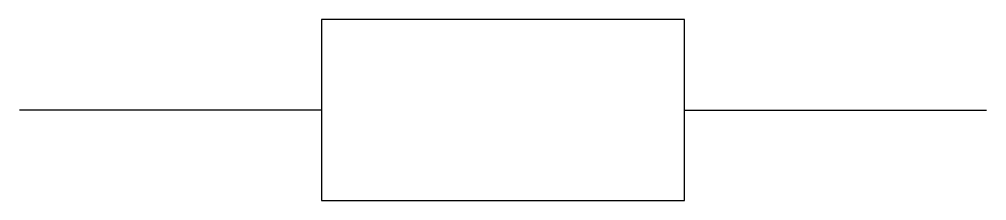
# Model space of a CAD drawing. Header units: millimetres. Extents: x 0 to 80, y -7.5 to 7.5.
import ezdxf

# ---------------------------------------------------------------- set-up
doc = ezdxf.new("R2010")
doc.units = ezdxf.units.MM

msp = doc.modelspace()

# ---------------------------------------------------------------- linework, layer by layer
for p, q in [((25, 0), (0, 0)), ((55, 0), (80, 0))]:
    msp.add_line(p, q)
msp.add_lwpolyline([(25, -7.5), (55, -7.5), (55, 7.5), (25, 7.5)], close=True)

doc.saveas('drawing.dxf')
